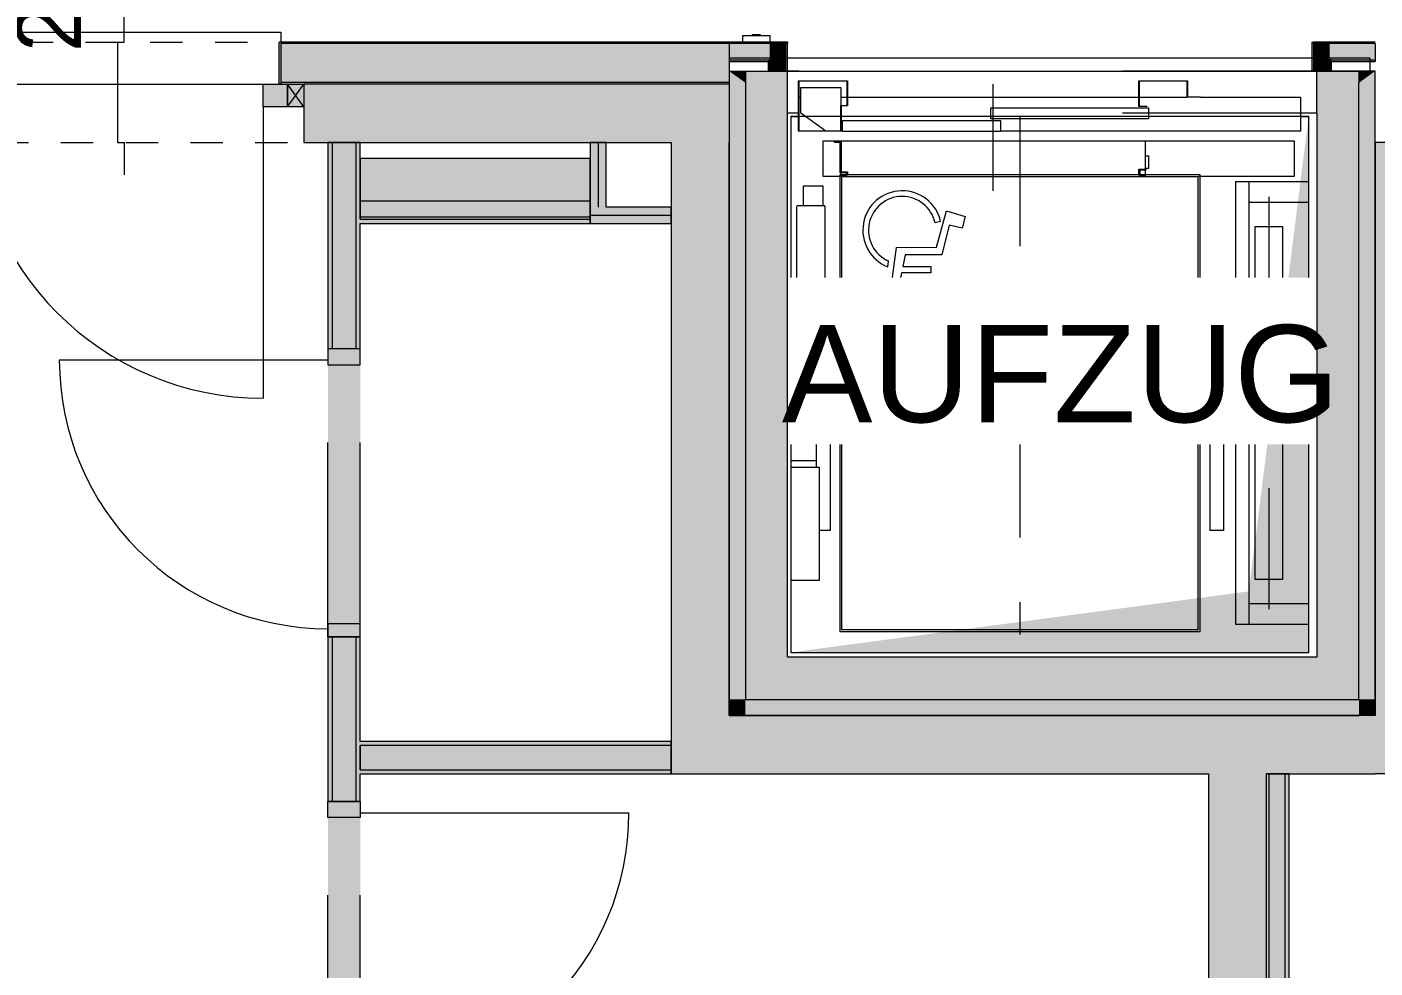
# Model space of a CAD drawing. Header units: metres. Extents: x -4 to 206, y -18 to 45.
# Drawn here: x 173.734 to 177.899, y 13.334 to 16.24 of the extents above; entities that cross this region are included whole.
import ezdxf
from ezdxf.enums import TextEntityAlignment as Align

# ---------------------------------------------------------------- set-up
doc = ezdxf.new("R2010")
doc.units = ezdxf.units.M
doc.header["$MEASUREMENT"] = 0
doc.set_wipeout_variables(frame=1)
for name, pattern in [('Achse', [0.004, 0.002, -0.001, 0, -0.001]), ('Grenzlinie', [0.008, 0.003, -0.005]), ('Punkt 1_1', [0.075, 0.025, -0.05]), ('Wipeout_Contour', [1, 0, -1])]:
    doc.linetypes.add(name, pattern=pattern)
for name, color, linetype in [('110 Wand Aussen', 7, 'Continuous'), ('120 Wand Innen tragend', 7, 'Continuous'), ('130 Wand Innen', 7, 'Continuous'), ('170 Schachtwände', 7, 'Continuous'), ('430 Aufzug', 7, 'Continuous'), ('905 VP Beschriftung Übersicht.Übersicht', 7, 'Continuous')]:
    doc.layers.add(name, color=color, linetype=linetype)
doc.styles.add('ERSTELLTER_STIL_2', font='')
doc.styles.add('ERSTELLTER_STIL_9', font='arial.ttf')
doc.styles.get('ERSTELLTER_STIL_2').set_extended_font_data('Eurostile')

# ---------------------------------------------------------------- blocks, each defined once
blk = doc.blocks.new('Decke_21_1', base_point=(175.9042, 16.1033))
at = {"layer": '430 Aufzug', "color": 7, "linetype": 'Continuous', "lineweight": 13, "flags": 128}
blk.add_lwpolyline([(175.9042, 16.1033), (177.8842, 16.1033), (177.8842, 16.1433), (175.9042, 16.1433)], close=True, dxfattribs=at)
blk = doc.blocks.new('Decke_22_1', base_point=(175.9042, 16.1033))
at = {"layer": '430 Aufzug', "color": 7, "linetype": 'Continuous', "lineweight": 13, "flags": 128}
blk.add_lwpolyline([(175.9042, 16.1033), (177.8842, 16.1033), (177.8842, 16.1433), (175.9042, 16.1433)], close=True, dxfattribs=at)
blk = doc.blocks.new('Wand_12_1', base_point=(178.0792, 15.8833))
at = {"layer": '120 Wand Innen tragend', "linetype": 'Continuous', "lineweight": 0, "true_color": 0x000000}
for points in [[(178.0792, 14.1133), (178.0792, 15.8833), (177.8992, 15.8833), (177.8992, 14.1133)], [(177.8992, 13.9333), (178.0792, 13.9333), (177.8992, 14.1133)], [(177.8992, 14.1133), (178.0792, 13.9333), (178.0792, 14.1133)]]:
    blk.add_hatch(color=18, dxfattribs=at).paths.add_polyline_path(points)
at = {"layer": '120 Wand Innen tragend', "color": 7, "linetype": 'Continuous', "lineweight": 18, "flags": 128}
for points in [[(177.8992, 15.8833), (177.8992, 14.1133)], [(178.0642, 15.8833), (177.8992, 15.8833)], [(178.0792, 13.9333), (178.0792, 15.8833)], [(178.0792, 13.9333), (177.8992, 13.9333)]]:
    blk.add_lwpolyline(points, dxfattribs=at)
blk = doc.blocks.new('Wand_13_1', base_point=(175.7242, 13.9333))
at = {"layer": '120 Wand Innen tragend', "linetype": 'Continuous', "lineweight": 0, "true_color": 0x000000}
for points in [[(175.9042, 14.1133), (175.9042, 15.8833), (175.7242, 15.8833), (175.7242, 14.1133)], [(175.9042, 14.1133), (175.7242, 13.9333), (175.9042, 13.9333)], [(175.7242, 14.1133), (175.7242, 13.9333), (175.9042, 14.1133)]]:
    blk.add_hatch(color=18, dxfattribs=at).paths.add_polyline_path(points)
at = {"layer": '120 Wand Innen tragend', "color": 7, "linetype": 'Continuous', "lineweight": 18, "flags": 128}
for points in [[(175.7242, 15.8833), (175.7242, 13.9333)], [(175.9042, 14.1133), (175.9042, 15.8833)], [(175.7242, 13.9333), (175.9042, 13.9333)]]:
    blk.add_lwpolyline(points, dxfattribs=at)
blk = doc.blocks.new('Wand_14_1', base_point=(175.7242, 13.9333))
at = {"layer": '120 Wand Innen tragend', "linetype": 'Continuous', "lineweight": 0, "true_color": 0x000000}
blk.add_hatch(color=18, dxfattribs=at).paths.add_polyline_path([(177.8992, 14.1133), (175.9042, 14.1133), (175.9042, 13.9333), (177.8992, 13.9333)])
at = {"layer": '120 Wand Innen tragend', "color": 7, "linetype": 'Continuous', "lineweight": 18, "flags": 128}
for points in [[(177.8992, 14.1133), (175.9042, 14.1133)], [(175.9042, 13.9333), (177.3842, 13.9333)], [(177.5642, 13.9333), (177.8992, 13.9333)]]:
    blk.add_lwpolyline(points, dxfattribs=at)
blk = doc.blocks.new('Wand_81_1', base_point=(175.4742, 15.6333))
at = {"layer": '130 Wand Innen', "linetype": 'Continuous', "lineweight": 0, "true_color": 0xffffff}
for points in [[(174.7642, 15.7033), (175.4742, 15.7033), (175.4742, 15.8333), (174.7642, 15.8333)], [(174.7642, 15.6458), (175.4742, 15.6458), (175.4742, 15.6533), (174.7642, 15.6533)]]:
    blk.add_hatch(color=7, dxfattribs=at).paths.add_polyline_path(points)
at = {"layer": '130 Wand Innen', "linetype": 'Continuous', "lineweight": 0, "true_color": 0x000000}
for points in [[(174.7642, 15.6533), (175.4742, 15.6533), (175.4742, 15.7033), (174.7642, 15.7033)], [(174.7642, 15.6333), (175.4742, 15.6333), (175.4742, 15.6458), (174.7642, 15.6458)]]:
    blk.add_hatch(color=18, dxfattribs=at).paths.add_polyline_path(points)
at = {"layer": '130 Wand Innen', "color": 7, "linetype": 'Continuous', "lineweight": 18}
for p, q in [((174.7642, 15.7033), (175.4742, 15.7033)), ((174.7642, 15.6533), (175.4742, 15.6533)), ((174.7642, 15.6458), (175.4742, 15.6458))]:
    blk.add_line(p, q, dxfattribs=at)
at = {"layer": '130 Wand Innen', "color": 7, "linetype": 'Continuous', "lineweight": 18, "flags": 128}
for points in [[(175.4742, 15.8333), (174.7642, 15.8333)], [(174.7642, 15.8333), (174.7642, 15.6458)], [(175.4742, 15.6333), (175.4742, 15.8333)], [(174.7642, 15.6333), (175.4742, 15.6333)]]:
    blk.add_lwpolyline(points, dxfattribs=at)
blk = doc.blocks.new('Wand_82_1', base_point=(175.7242, 13.9333))
at = {"layer": '130 Wand Innen', "linetype": 'Continuous', "lineweight": 0, "true_color": 0x000000}
for points in [[(175.7242, 14.0333), (174.7642, 14.0333), (174.7642, 14.0208), (175.7242, 14.0208)], [(174.7642, 13.9458), (175.7242, 13.9458), (175.7242, 14.0208), (174.7642, 14.0208)], [(174.7642, 13.9333), (175.7242, 13.9333), (175.7242, 13.9458), (174.7642, 13.9458)]]:
    blk.add_hatch(color=18, dxfattribs=at).paths.add_polyline_path(points)
at = {"layer": '130 Wand Innen', "color": 7, "linetype": 'Continuous', "lineweight": 18}
for p, q in [((175.7242, 14.0208), (174.7642, 14.0208)), ((174.7642, 13.9458), (175.7242, 13.9458))]:
    blk.add_line(p, q, dxfattribs=at)
at = {"layer": '130 Wand Innen', "color": 7, "linetype": 'Continuous', "lineweight": 18, "flags": 128}
for points in [[(175.7242, 14.0333), (174.7642, 14.0333)], [(174.7642, 14.0208), (174.7642, 13.9458)], [(175.7242, 13.9333), (175.7242, 14.0333)], [(174.7642, 13.9333), (175.7242, 13.9333)]]:
    blk.add_lwpolyline(points, dxfattribs=at)
blk = doc.blocks.new('Eingang 01 1-Fl 27[16]_1', base_point=(168.0292, 39.9833))
at = {"layer": '110 Wand Aussen', "linetype": 'Continuous', "lineweight": 0, "true_color": 0x000000}
for points in [[(173.4892, 15.9933), (173.4892, 16.0633), (173.4392, 16.0633), (173.4392, 15.9933)], [(174.5392, 16.0633), (174.5392, 15.9933), (174.5892, 15.9933), (174.5892, 16.0633)]]:
    blk.add_hatch(color=18, dxfattribs=at).paths.add_polyline_path(points)
at = {"layer": '110 Wand Aussen', "linetype": 'Continuous', "lineweight": 0, "true_color": 0xffffff}
for points in [[(173.4892, 16.0633), (173.4892, 15.9933), (173.5642, 15.9933), (173.5642, 16.0633)], [(174.5392, 15.9933), (174.5392, 16.0633), (174.4642, 16.0633), (174.4642, 15.9933)]]:
    blk.add_hatch(color=7, dxfattribs=at).paths.add_polyline_path(points)
at = {"layer": '110 Wand Aussen', "color": 7, "linetype": 'Continuous', "lineweight": 13}
for p, q in [((174.0342, 16.1933), (174.0342, 16.2933)), ((173.5102, 16.1933), (173.5102, 16.2233)), ((173.5102, 16.2233), (174.5182, 16.2233)), ((174.5182, 16.2233), (174.5182, 16.1933)), ((173.5102, 16.1933), (173.5152, 16.1933)), ((173.5152, 16.0633), (173.5152, 16.1933)), ((174.0142, 16.1933), (174.0142, 15.8833)), ((174.0142, 16.1933), (174.0342, 16.1933)), ((174.5182, 16.1933), (174.5132, 16.1933)), ((174.5132, 16.0633), (174.5132, 16.1933)), ((173.4892, 15.9933), (173.4392, 16.0633)), ((173.4392, 15.9933), (173.4892, 16.0633)), ((173.5102, 16.0633), (173.4392, 16.0633)), ((173.5102, 16.0633), (173.4392, 16.0633)), ((174.5182, 16.0633), (174.5892, 16.0633)), ((174.5182, 16.0633), (174.5892, 16.0633)), ((174.5392, 15.9933), (174.5892, 16.0633)), ((174.5892, 15.9933), (174.5392, 16.0633)), ((174.0142, 15.8833), (174.0342, 15.8833)), ((174.0342, 15.8833), (174.0342, 15.7833))]:
    blk.add_line(p, q, dxfattribs=at)
at = {"layer": '110 Wand Aussen', "color": 7, "linetype": 'Punkt 1_1', "lineweight": 13}
for p, q in [((173.5152, 16.1933), (174.5132, 16.1933)), ((173.4392, 15.8833), (174.5892, 15.8833))]:
    blk.add_line(p, q, dxfattribs=at)
at = {"layer": '110 Wand Aussen', "color": 7, "linetype": 'Continuous', "lineweight": 18}
for p, q in [((173.4392, 16.0633), (173.4392, 15.9933)), ((173.4392, 16.0633), (173.4392, 15.9933)), ((173.5102, 16.0633), (174.5182, 16.0633)), ((174.5892, 16.0633), (174.5892, 15.9933)), ((174.5892, 16.0633), (174.5892, 15.9933)), ((173.4392, 15.9933), (173.4392, 15.8833)), ((174.5892, 15.9933), (174.5892, 15.8833))]:
    blk.add_line(p, q, dxfattribs=at)
at = {"layer": '110 Wand Aussen', "color": 8, "linetype": 'Continuous', "lineweight": 13}
for p, q in [((173.4892, 16.0633), (173.5642, 16.0633)), ((173.4892, 15.9933), (173.4892, 16.0633)), ((173.5642, 16.0633), (173.5642, 15.9933)), ((174.4642, 15.9933), (174.4642, 16.0633)), ((174.4642, 16.0633), (174.5392, 16.0633)), ((174.5392, 16.0633), (174.5392, 15.9933)), ((173.5642, 15.9933), (173.4892, 15.9933)), ((174.5392, 15.9933), (174.4642, 15.9933))]:
    blk.add_line(p, q, dxfattribs=at)
at = {"layer": '110 Wand Aussen', "color": 8, "linetype": 'Continuous', "lineweight": 0}
blk.add_line((174.4642, 15.9933), (174.4642, 15.0933), dxfattribs=at)
at = {"layer": '110 Wand Aussen', "color": 7, "linetype": 'Continuous', "lineweight": 13, "flags": 128}
for points in [[(173.4892, 15.9933), (173.4392, 15.9933), (173.4392, 16.0633), (173.4892, 16.0633)], [(174.5392, 16.0633), (174.5892, 16.0633), (174.5892, 15.9933), (174.5392, 15.9933)]]:
    blk.add_lwpolyline(points, close=True, dxfattribs=at)
at = {"layer": '110 Wand Aussen', "color": 8, "linetype": 'Continuous', "lineweight": 0}
blk.add_arc((174.4642, 15.9933), 0.9, 180, 270, dxfattribs=at)
at = {"layer": '110 Wand Aussen', "color": 7, "lineweight": 13, "style": 'ERSTELLTER_STIL_2'}
blk.add_attdef('DUMMY_851', text='', height=0.2, rotation=90, dxfattribs=at).set_placement((173.7012, 16.1628), align=Align.TOP_LEFT)
blk = doc.blocks.new('Wand_88_1', base_point=(173.4642, 16.1933))
at = {"layer": '110 Wand Aussen', "linetype": 'Continuous', "lineweight": 0, "true_color": 0x000000}
for points in [[(173.4592, 16.0683), (173.5102, 16.0683), (173.5102, 16.1883), (173.4592, 16.1883)], [(173.5102, 16.1933), (173.4642, 16.1933), (173.4642, 16.1883), (173.5102, 16.1883)], [(173.5102, 16.1933), (173.5102, 16.1883), (173.5102, 16.0633), (173.5152, 16.0633), (173.5152, 16.1933)], [(174.5132, 16.1933), (174.5132, 16.0633), (174.5182, 16.0633), (174.5182, 16.1883), (174.5182, 16.1933)], [(175.9042, 16.1933), (174.5182, 16.1933), (174.5182, 16.1883), (175.9042, 16.1883)], [(175.9042, 16.1883), (174.5182, 16.1883), (174.5182, 16.0683), (175.9042, 16.0683)], [(173.3342, 16.0633), (173.3342, 15.8833), (173.4392, 15.8833), (173.4392, 15.9933), (173.4392, 16.0633)], [(173.3392, 16.0683), (173.3392, 16.0633), (173.4392, 16.0633), (173.5102, 16.0633), (173.5102, 16.0683)], [(174.5182, 16.0683), (174.5182, 16.0633), (174.5892, 16.0633), (175.9042, 16.0633), (175.9042, 16.0683)], [(174.5892, 16.0633), (174.5892, 15.9933), (174.5892, 15.8833), (175.9042, 15.8833), (175.9042, 16.0633)]]:
    blk.add_hatch(color=18, dxfattribs=at).paths.add_polyline_path(points)
at = {"layer": '110 Wand Aussen', "color": 7, "linetype": 'Continuous', "lineweight": 13}
for p, q in [((173.4592, 16.1883), (173.4642, 16.1883)), ((173.5102, 16.1883), (173.4642, 16.1883)), ((173.5102, 16.1933), (173.5152, 16.1933)), ((173.5102, 16.1883), (173.5102, 16.0633)), ((173.5152, 16.0633), (173.5152, 16.1933)), ((174.5132, 16.0633), (174.5132, 16.1933)), ((174.5182, 16.1933), (174.5132, 16.1933)), ((175.9042, 16.1883), (174.5182, 16.1883)), ((174.5182, 16.1883), (174.5182, 16.0633)), ((173.3392, 16.0683), (173.4592, 16.0683)), ((173.5102, 16.0633), (173.4392, 16.0633)), ((173.5102, 16.0683), (173.4592, 16.0683)), ((173.5102, 16.0633), (173.5152, 16.0633)), ((174.5182, 16.0633), (174.5132, 16.0633)), ((175.9042, 16.0683), (174.5182, 16.0683)), ((174.5182, 16.0633), (174.5892, 16.0633))]:
    blk.add_line(p, q, dxfattribs=at)
at = {"layer": '110 Wand Aussen', "color": 7, "linetype": 'Continuous', "lineweight": 18}
for p, q in [((173.3342, 16.0633), (173.3392, 16.0633)), ((173.4392, 16.0633), (173.3392, 16.0633)), ((173.4392, 16.0633), (173.4392, 15.9933)), ((175.9042, 16.0633), (174.5892, 16.0633)), ((174.5892, 16.0633), (174.5892, 15.9933)), ((173.4392, 15.9933), (173.4392, 15.8833)), ((174.5892, 15.9933), (174.5892, 15.8833))]:
    blk.add_line(p, q, dxfattribs=at)
at = {"layer": '110 Wand Aussen', "color": 7, "linetype": 'Continuous', "lineweight": 13, "flags": 128}
for points in [[(173.5102, 16.1933), (173.4642, 16.1933)], [(175.9042, 16.1933), (174.5182, 16.1933)], [(175.9042, 16.1883), (175.9042, 16.0683)], [(175.9042, 16.0683), (175.9042, 16.0633)]]:
    blk.add_lwpolyline(points, dxfattribs=at)
at = {"layer": '110 Wand Aussen', "color": 7, "linetype": 'Continuous', "lineweight": 18, "flags": 128}
for points in [[(175.9042, 16.0633), (175.9042, 15.8833)], [(173.3342, 15.8833), (173.4392, 15.8833)], [(174.5892, 15.8833), (175.7242, 15.8833)]]:
    blk.add_lwpolyline(points, dxfattribs=at)
at = {"layer": '110 Wand Aussen', "color": 7, "linetype": 'Continuous', "lineweight": 13}
blk.add_blockref('Eingang 01 1-Fl 27[16]_1', (168.0292, 39.9833), dxfattribs=at).add_auto_attribs({'DUMMY_851': '2'})
blk = doc.blocks.new('Wand_106_1', base_point=(175.7242, 15.6333))
at = {"layer": '170 Schachtwände', "linetype": 'Continuous', "lineweight": 0, "true_color": 0x000000}
for points in [[(175.4742, 15.6583), (175.7242, 15.6583), (175.7242, 15.6833), (175.4742, 15.6833)], [(175.4742, 15.6333), (175.7242, 15.6333), (175.7242, 15.6583), (175.4742, 15.6583)]]:
    blk.add_hatch(color=18, dxfattribs=at).paths.add_polyline_path(points)
at = {"layer": '170 Schachtwände', "color": 7, "linetype": 'Continuous', "lineweight": 18}
blk.add_line((175.4742, 15.6583), (175.7242, 15.6583), dxfattribs=at)
at = {"layer": '170 Schachtwände', "color": 7, "linetype": 'Continuous', "lineweight": 18, "flags": 128}
for points in [[(175.4742, 15.6833), (175.4742, 15.6333)], [(175.7242, 15.6833), (175.5242, 15.6833)], [(175.7242, 15.6333), (175.7242, 15.6833)], [(175.4742, 15.6333), (175.7242, 15.6333)]]:
    blk.add_lwpolyline(points, dxfattribs=at)
blk = doc.blocks.new('Wand_107_1', base_point=(175.4742, 15.6333))
at = {"layer": '170 Schachtwände', "linetype": 'Continuous', "lineweight": 0, "true_color": 0x000000}
for points in [[(175.4742, 15.8833), (175.4742, 15.6833), (175.4992, 15.6833), (175.4992, 15.8833)], [(175.4992, 15.8833), (175.4992, 15.6833), (175.5242, 15.6833), (175.5242, 15.8833)]]:
    blk.add_hatch(color=18, dxfattribs=at).paths.add_polyline_path(points)
at = {"layer": '170 Schachtwände', "color": 7, "linetype": 'Continuous', "lineweight": 18}
blk.add_line((175.4992, 15.8833), (175.4992, 15.6833), dxfattribs=at)
at = {"layer": '170 Schachtwände', "color": 7, "linetype": 'Continuous', "lineweight": 18, "flags": 128}
for points in [[(175.5242, 15.8833), (175.4742, 15.8833)], [(175.4742, 15.8833), (175.4742, 15.6833)], [(175.5242, 15.6833), (175.5242, 15.8833)]]:
    blk.add_lwpolyline(points, dxfattribs=at)
blk = doc.blocks.new('Wand_206_1', base_point=(175.9042, 16.1933))
at = {"layer": '110 Wand Aussen', "linetype": 'Continuous', "lineweight": 0, "true_color": 0x000000}
for points in [[(175.9042, 16.1933), (175.9042, 16.1883), (176.0792, 16.1883), (176.0792, 16.1933)], [(176.0292, 16.1883), (175.9042, 16.1883), (175.9042, 16.1383), (176.0292, 16.1383)], [(176.0292, 16.1383), (176.0792, 16.1383), (176.0792, 16.1883)], [(176.0292, 16.1383), (176.0792, 16.1883), (176.0292, 16.1883)], [(176.0792, 16.1883), (176.0842, 16.1883), (176.0842, 16.1933)], [(176.0792, 16.1933), (176.0792, 16.1883), (176.0842, 16.1933)], [(176.0242, 16.1383), (175.9042, 16.1383), (175.9042, 16.1333), (176.0242, 16.1333)], [(176.0242, 16.1333), (176.0292, 16.1333), (176.0292, 16.1383)], [(176.0242, 16.1333), (176.0292, 16.1383), (176.0242, 16.1383)]]:
    blk.add_hatch(color=18, dxfattribs=at).paths.add_polyline_path(points)
at = {"layer": '110 Wand Aussen', "color": 7, "linetype": 'Continuous', "lineweight": 13}
for p, q in [((176.0292, 16.1883), (175.9042, 16.1883)), ((176.0792, 16.1883), (176.0292, 16.1883)), ((176.0792, 16.1383), (176.0792, 16.1883)), ((175.9042, 16.1383), (176.0292, 16.1383)), ((176.0292, 16.1333), (176.0292, 16.1383))]:
    blk.add_line(p, q, dxfattribs=at)
at = {"layer": '110 Wand Aussen', "color": 7, "linetype": 'Continuous', "lineweight": 13, "flags": 128}
for points in [[(176.0842, 16.1933), (175.9042, 16.1933)], [(175.9042, 16.1883), (175.9042, 16.1383)], [(176.0842, 16.1933), (176.0842, 16.1883)], [(175.9042, 16.1383), (175.9042, 16.1333)]]:
    blk.add_lwpolyline(points, dxfattribs=at)
at = {"layer": '110 Wand Aussen', "color": 7, "linetype": 'Continuous', "lineweight": 18, "flags": 128}
blk.add_lwpolyline([(175.9042, 16.1333), (176.0242, 16.1333)], dxfattribs=at)
blk = doc.blocks.new('Wand_207_1', base_point=(176.0842, 16.1933))
at = {"layer": '110 Wand Aussen', "linetype": 'Continuous', "lineweight": 0, "true_color": 0x000000}
for points in [[(176.0792, 16.1883), (176.0792, 16.1033), (176.0842, 16.1033), (176.0842, 16.1883)], [(176.0242, 16.1333), (176.0242, 16.1033), (176.0292, 16.1033), (176.0292, 16.1333)], [(176.0292, 16.1383), (176.0292, 16.1033), (176.0792, 16.1033), (176.0792, 16.1383)]]:
    blk.add_hatch(color=18, dxfattribs=at).paths.add_polyline_path(points)
at = {"layer": '110 Wand Aussen', "color": 7, "linetype": 'Continuous', "lineweight": 13}
for p, q in [((176.0792, 16.1383), (176.0792, 16.1883)), ((176.0292, 16.1333), (176.0292, 16.1383)), ((176.0292, 16.1333), (176.0292, 16.1033)), ((176.0792, 16.1033), (176.0792, 16.1383))]:
    blk.add_line(p, q, dxfattribs=at)
at = {"layer": '110 Wand Aussen', "color": 7, "linetype": 'Continuous', "lineweight": 13, "flags": 128}
for points in [[(176.0842, 16.1033), (176.0842, 16.1883)], [(176.0292, 16.1033), (176.0242, 16.1033)], [(176.0792, 16.1033), (176.0292, 16.1033)], [(176.0842, 16.1033), (176.0792, 16.1033)]]:
    blk.add_lwpolyline(points, dxfattribs=at)
at = {"layer": '110 Wand Aussen', "color": 7, "linetype": 'Continuous', "lineweight": 18, "flags": 128}
blk.add_lwpolyline([(176.0242, 16.1333), (176.0242, 16.1033)], dxfattribs=at)
blk = doc.blocks.new('Wand_208_1', base_point=(177.7042, 15.9733))
at = {"layer": '110 Wand Aussen', "linetype": 'Continuous', "lineweight": 0, "true_color": 0x000000}
for points in [[(177.7092, 16.1933), (177.7042, 16.1933), (177.7092, 16.1883)], [(177.7092, 16.1883), (177.7042, 16.1933), (177.7042, 16.1883)], [(177.7042, 16.1883), (177.7042, 16.1033), (177.7092, 16.1033), (177.7092, 16.1883)], [(177.7592, 16.1883), (177.7092, 16.1883), (177.7592, 16.1383)], [(177.7592, 16.1383), (177.7092, 16.1883), (177.7092, 16.1383)], [(177.7092, 16.1383), (177.7092, 16.1033), (177.7592, 16.1033), (177.7592, 16.1383)], [(177.7642, 16.1383), (177.7592, 16.1383), (177.7642, 16.1333)], [(177.7642, 16.1333), (177.7592, 16.1383), (177.7592, 16.1333)], [(177.7592, 16.1333), (177.7592, 16.1033), (177.7642, 16.1033), (177.7642, 16.1333)]]:
    blk.add_hatch(color=18, dxfattribs=at).paths.add_polyline_path(points)
at = {"layer": '110 Wand Aussen', "color": 7, "linetype": 'Continuous', "lineweight": 13}
for p, q in [((177.7592, 16.1883), (177.7092, 16.1883)), ((177.7092, 16.1883), (177.7092, 16.1383)), ((177.7092, 16.1383), (177.7092, 16.1033)), ((177.7642, 16.1383), (177.7592, 16.1383)), ((177.7592, 16.1033), (177.7592, 16.1383))]:
    blk.add_line(p, q, dxfattribs=at)
at = {"layer": '110 Wand Aussen', "color": 7, "linetype": 'Continuous', "lineweight": 13, "flags": 128}
for points in [[(177.7042, 16.1933), (177.7092, 16.1933)], [(177.7042, 16.1933), (177.7042, 16.1033)], [(177.7042, 16.1033), (177.7092, 16.1033)], [(177.7092, 16.1033), (177.7592, 16.1033)], [(177.7592, 16.1033), (177.7642, 16.1033)]]:
    blk.add_lwpolyline(points, dxfattribs=at)
at = {"layer": '110 Wand Aussen', "color": 7, "linetype": 'Continuous', "lineweight": 18, "flags": 128}
blk.add_lwpolyline([(177.7642, 16.1033), (177.7642, 16.1333)], dxfattribs=at)
blk = doc.blocks.new('Wand_209_1', base_point=(177.7042, 16.1933))
at = {"layer": '110 Wand Aussen', "linetype": 'Continuous', "lineweight": 0, "true_color": 0x000000}
for points in [[(177.7092, 16.1883), (177.8992, 16.1883), (177.8992, 16.1933), (177.7092, 16.1933)], [(177.7592, 16.1383), (177.8992, 16.1383), (177.8992, 16.1883), (177.7592, 16.1883)], [(177.7642, 16.1333), (177.8992, 16.1333), (177.8992, 16.1383), (177.7642, 16.1383)]]:
    blk.add_hatch(color=18, dxfattribs=at).paths.add_polyline_path(points)
at = {"layer": '110 Wand Aussen', "color": 7, "linetype": 'Continuous', "lineweight": 13}
for p, q in [((177.7592, 16.1883), (177.7092, 16.1883)), ((177.8992, 16.1883), (177.7592, 16.1883)), ((177.7642, 16.1383), (177.7592, 16.1383)), ((177.7642, 16.1383), (177.8992, 16.1383))]:
    blk.add_line(p, q, dxfattribs=at)
at = {"layer": '110 Wand Aussen', "color": 7, "linetype": 'Continuous', "lineweight": 13, "flags": 128}
for points in [[(177.8992, 16.1933), (177.7092, 16.1933)], [(177.8992, 16.1883), (177.8992, 16.1383)], [(177.8992, 16.1383), (177.8992, 16.1333)]]:
    blk.add_lwpolyline(points, dxfattribs=at)
at = {"layer": '110 Wand Aussen', "color": 7, "linetype": 'Continuous', "lineweight": 18, "flags": 128}
blk.add_lwpolyline([(177.7642, 16.1333), (177.8992, 16.1333)], dxfattribs=at)
blk = doc.blocks.new('27 OtisGen2life S1600x1655[3]_1', base_point=(176.0942, 15.9633))
at = {"layer": '430 Aufzug', "linetype": 'Continuous', "lineweight": 0, "true_color": 0x323232}
blk.add_hatch(color=250, dxfattribs=at).paths.add_polyline_path([(176.0942, 14.3083), (177.6942, 14.3083), (177.6942, 15.9633), (177.5092, 14.4967)])
at = {"layer": '430 Aufzug', "color": 7, "linetype": 'Continuous', "lineweight": 13}
for p, q in [((176.1182, 16.0738), (176.2692, 16.0738)), ((176.1182, 15.9178), (176.1182, 16.0738)), ((176.2682, 16.0728), (176.1192, 16.0728)), ((176.1192, 16.0728), (176.1192, 15.9188)), ((176.1252, 15.9733), (176.1252, 16.0533)), ((176.1252, 16.0533), (176.2492, 16.0533)), ((176.2492, 16.0533), (176.2492, 15.9183)), ((176.2682, 15.9973), (176.2682, 16.0728)), ((176.2692, 16.0738), (176.2692, 15.9963)), ((177.1692, 16.0738), (177.3202, 16.0738)), ((177.1692, 15.9943), (177.1692, 16.0738)), ((177.3192, 16.0728), (177.1702, 16.0728)), ((177.1702, 16.0728), (177.1702, 15.9953)), ((177.3192, 16.0228), (177.3192, 16.0728)), ((177.3202, 16.0738), (177.3202, 16.0238)), ((176.1192, 16.0233), (176.1252, 16.0233)), ((176.1192, 15.9188), (176.1192, 16.0233)), ((176.2492, 16.0233), (176.2682, 16.0233)), ((176.2492, 15.9188), (176.2492, 15.9973)), ((176.2492, 15.9973), (176.2682, 15.9973)), ((176.2502, 15.9963), (176.2502, 15.9178)), ((176.2692, 15.9963), (176.2502, 15.9963)), ((176.2692, 16.0233), (177.1692, 16.0233)), ((177.1937, 15.9943), (177.1692, 15.9943)), ((177.1702, 16.0233), (177.3192, 16.0233)), ((177.1702, 15.9953), (177.1937, 15.9953)), ((177.1937, 15.9953), (177.1937, 15.9943)), ((177.3597, 16.0228), (177.3192, 16.0228)), ((177.3202, 16.0238), (177.3597, 16.0238)), ((177.3597, 16.0238), (177.3597, 16.0228)), ((177.3597, 16.0233), (177.6692, 16.0233)), ((177.6692, 16.0233), (177.6692, 15.9183)), ((176.0942, 15.9633), (176.1182, 15.9633)), ((176.1182, 15.9633), (176.0942, 15.9633)), ((176.0942, 15.9633), (176.0942, 14.3083)), ((177.6942, 15.9633), (176.0942, 15.9633)), ((176.2022, 15.9183), (176.1252, 15.9733)), ((176.7118, 15.9903), (177.1992, 15.9903)), ((176.7118, 15.9563), (176.7118, 15.9903)), ((177.1992, 15.9563), (176.7118, 15.9563)), ((177.1992, 15.9903), (177.1992, 15.9563)), ((177.6692, 15.9633), (177.6942, 15.9633)), ((177.6942, 15.9633), (177.6692, 15.9633)), ((177.6942, 14.3083), (177.6942, 15.9633)), ((176.1387, 15.9178), (176.1182, 15.9178)), ((176.1192, 15.9188), (176.1387, 15.9188)), ((176.1387, 15.9188), (176.1387, 15.9178)), ((176.2022, 15.9183), (176.1387, 15.9183)), ((176.2492, 15.9183), (176.2022, 15.9183)), ((176.2292, 15.9178), (176.2292, 15.9183)), ((176.2502, 15.9178), (176.2292, 15.9178)), ((176.2543, 15.9183), (176.2502, 15.9183)), ((176.2543, 15.9513), (176.7417, 15.9513)), ((176.2543, 15.9173), (176.2543, 15.9513)), ((176.7417, 15.9173), (176.2543, 15.9173)), ((176.7417, 15.9513), (176.7417, 15.9173)), ((177.6692, 15.9183), (176.7417, 15.9183)), ((176.1942, 15.8883), (176.2492, 15.8883)), ((176.1942, 15.7783), (176.1942, 15.8883)), ((176.1942, 15.8883), (176.2492, 15.8883)), ((176.1942, 15.7783), (176.1942, 15.8883)), ((176.2287, 15.8833), (176.2287, 15.8863)), ((176.2287, 15.8863), (176.2502, 15.8863)), ((176.2287, 15.8833), (176.2287, 15.8863)), ((176.2287, 15.8863), (176.2502, 15.8863)), ((176.2472, 15.8833), (176.2287, 15.8833)), ((176.2472, 15.8833), (176.2287, 15.8833)), ((176.2472, 15.7893), (176.2472, 15.8833)), ((176.2472, 15.7893), (176.2472, 15.8833)), ((176.2492, 15.8863), (176.2492, 15.8883)), ((176.2492, 15.8883), (177.1892, 15.8883)), ((176.2502, 15.8863), (176.2502, 15.7923)), ((176.2502, 15.8863), (176.2502, 15.7923)), ((177.1892, 15.8883), (177.6492, 15.8883)), ((177.1892, 15.8883), (177.6492, 15.8883)), ((177.1892, 15.8883), (177.1892, 15.8003)), ((177.6492, 15.8883), (177.6492, 15.7783)), ((177.1892, 15.8423), (177.1992, 15.8423)), ((177.1892, 15.8423), (177.1992, 15.8423)), ((177.1992, 15.8423), (177.1992, 15.8023)), ((177.1992, 15.8423), (177.1992, 15.8023)), ((176.2662, 15.7893), (176.2472, 15.7893)), ((176.2662, 15.7893), (176.2472, 15.7893)), ((176.2492, 15.7813), (176.2492, 15.7893)), ((176.2502, 15.7923), (176.2692, 15.7923)), ((176.2502, 15.7923), (176.2692, 15.7923)), ((176.2662, 15.7813), (176.2662, 15.7893)), ((176.2662, 15.7813), (176.2662, 15.7893)), ((176.2692, 15.7923), (176.2692, 15.7813)), ((176.2692, 15.7923), (176.2692, 15.7813)), ((177.1692, 15.8003), (177.1907, 15.8003)), ((177.1692, 15.7813), (177.1692, 15.8003)), ((177.1692, 15.8003), (177.1907, 15.8003)), ((177.1692, 15.7813), (177.1692, 15.8003)), ((177.1907, 15.7973), (177.1722, 15.7973)), ((177.1722, 15.7973), (177.1722, 15.7813)), ((177.1907, 15.7973), (177.1722, 15.7973)), ((177.1722, 15.7973), (177.1722, 15.7813)), ((177.1992, 15.8023), (177.1892, 15.8023)), ((177.1992, 15.8023), (177.1892, 15.8023)), ((177.1892, 15.7973), (177.1892, 15.7813)), ((177.1907, 15.8003), (177.1907, 15.7973)), ((177.1907, 15.8003), (177.1907, 15.7973)), ((176.1332, 15.6873), (176.1332, 15.7488)), ((176.1332, 15.7488), (176.1932, 15.7488)), ((176.1332, 15.6873), (176.1332, 15.7488)), ((176.1332, 15.7488), (176.1932, 15.7488)), ((176.1932, 15.7488), (176.1932, 15.6873)), ((176.1932, 15.7488), (176.1932, 15.6873)), ((176.2492, 15.7783), (176.1942, 15.7783)), ((176.2492, 15.7783), (176.1942, 15.7783)), ((176.2462, 14.3723), (176.2462, 15.7843)), ((176.2462, 15.7843), (177.3582, 15.7843)), ((176.2662, 15.7813), (176.2492, 15.7813)), ((176.2492, 15.7783), (176.2492, 15.7813)), ((176.2522, 14.3783), (176.2522, 15.7783)), ((176.2522, 15.7783), (177.3522, 15.7783)), ((177.1892, 15.7813), (177.1722, 15.7813)), ((177.1892, 15.7813), (177.1892, 15.7783)), ((177.3522, 15.7783), (177.3522, 14.3783)), ((177.6492, 15.7783), (177.3552, 15.7783)), ((177.3582, 15.7843), (177.3582, 14.3723)), ((177.4692, 15.7623), (177.6912, 15.7623)), ((177.4692, 14.3943), (177.4692, 15.7623)), ((177.5092, 15.7623), (177.5092, 14.3943)), ((176.199, 15.6873), (176.1132, 15.6873)), ((176.1132, 15.1903), (176.1132, 15.6858)), ((176.199, 15.6873), (176.199, 15.3773)), ((176.5447, 15.5597), (176.5751, 15.6717)), ((176.5751, 15.6717), (176.6326, 15.6543)), ((177.6942, 15.6973), (177.5092, 15.6973)), ((176.557, 15.6392), (176.5401, 15.6353)), ((176.5835, 15.6277), (176.561, 15.5363)), ((176.624, 15.6189), (176.5835, 15.6277)), ((176.6326, 15.6543), (176.624, 15.6189)), ((177.5292, 15.6233), (177.6132, 15.6233)), ((177.5292, 14.5333), (177.5292, 15.6233)), ((177.6132, 15.6233), (177.6132, 14.5333)), ((176.4015, 15.4137), (176.421, 15.5592)), ((176.421, 15.5592), (176.5447, 15.5597)), ((176.4476, 15.5358), (176.4403, 15.5002)), ((176.561, 15.5363), (176.4476, 15.5358)), ((176.3937, 15.4992), (176.3961, 15.517)), ((176.4403, 15.5002), (176.5272, 15.5005)), ((176.5272, 15.5005), (176.5273, 15.4806)), ((176.4362, 15.4802), (176.4259, 15.4298)), ((176.5273, 15.4806), (176.4362, 15.4802)), ((176.199, 15.3773), (176.1132, 15.3773)), ((176.1352, 15.3773), (176.1352, 15.1903)), ((176.1732, 14.8803), (176.1732, 15.3728)), ((176.1732, 15.3728), (176.2462, 15.3728)), ((177.3582, 15.3728), (177.4312, 15.3728)), ((177.4312, 15.3728), (177.4312, 14.6845)), ((176.0942, 15.3403), (176.1132, 15.3403)), ((176.1352, 15.3063), (176.1442, 15.3063)), ((176.1442, 15.3063), (176.1442, 15.2243)), ((176.1732, 15.2998), (176.2157, 15.2998)), ((176.2157, 15.2998), (176.2157, 14.6845)), ((177.3887, 15.2998), (177.4312, 15.2998)), ((177.3887, 15.2998), (177.3887, 14.6845)), ((177.4602, 15.2243), (177.4602, 15.3063)), ((177.4602, 15.3063), (177.4692, 15.3063)), ((176.1442, 15.2698), (176.2462, 15.2698)), ((176.2462, 15.2608), (176.1442, 15.2608)), ((177.3582, 15.2698), (177.4602, 15.2698)), ((177.4602, 15.2608), (177.3582, 15.2608)), ((176.1442, 15.2243), (176.1352, 15.2243)), ((177.4692, 15.2243), (177.4602, 15.2243)), ((176.1352, 15.1903), (176.0942, 15.1903)), ((176.0942, 14.9008), (176.1732, 14.9008)), ((176.0942, 14.8803), (176.1822, 14.8803)), ((176.1822, 14.8803), (176.1822, 14.5303)), ((176.2157, 14.6845), (176.1822, 14.6845)), ((177.4312, 14.6845), (177.3887, 14.6845)), ((176.1822, 14.5303), (176.0942, 14.5303)), ((177.6132, 14.5333), (177.5292, 14.5333)), ((177.5092, 14.4593), (177.6942, 14.4593)), ((177.3582, 14.3723), (176.2462, 14.3723)), ((177.3522, 14.3783), (176.2522, 14.3783)), ((177.6912, 14.3943), (177.4692, 14.3943)), ((176.0942, 14.3083), (177.6942, 14.3083))]:
    blk.add_line(p, q, dxfattribs=at)
at = {"layer": '430 Aufzug', "color": 7, "linetype": 'Achse', "lineweight": 13, "ltscale": 200}
for p, q in [((176.7192, 15.7333), (176.7192, 16.0633)), ((176.8022, 15.9633), (176.8022, 14.3083)), ((177.5712, 15.7153), (177.5712, 14.4413)), ((176.0942, 15.2653), (177.6942, 15.2653)), ((177.6942, 15.0783), (177.4242, 15.0783))]:
    blk.add_line(p, q, dxfattribs=at)
at = {"layer": '430 Aufzug', "color": 7, "linetype": 'Continuous', "lineweight": 13}
for centre, radius, start, end in [((176.4384, 15.6123), 0.1216, 12.7923, 248.4146), ((176.4384, 15.6123), 0.1042, 12.7923, 246.0275), ((176.4305, 15.3945), 0.0347, 146.5723, 97.3675)]:
    blk.add_arc(centre, radius, start, end, dxfattribs=at)
blk = doc.blocks.new('27_otis Taster[4]_1', base_point=(175.9877, 16.1933))
at = {"layer": '430 Aufzug', "color": 7, "linetype": 'Continuous', "lineweight": 13}
for p, q in [((175.9462, 16.1933), (175.9462, 16.2133)), ((175.9462, 16.2133), (176.0292, 16.2133)), ((175.9727, 16.2133), (175.9727, 16.2138)), ((175.9727, 16.2138), (175.9739, 16.2138)), ((175.9739, 16.2138), (175.9771, 16.2138)), ((175.9757, 16.2143), (175.9757, 16.2163)), ((175.9757, 16.2163), (175.9766, 16.2163)), ((175.9766, 16.2143), (175.9757, 16.2143)), ((175.9766, 16.2163), (175.9792, 16.2163)), ((175.9792, 16.2143), (175.9766, 16.2143)), ((175.9771, 16.2138), (175.982, 16.2138)), ((175.9792, 16.2163), (175.9831, 16.2163)), ((175.9831, 16.2143), (175.9792, 16.2143)), ((175.982, 16.2138), (175.9877, 16.2138)), ((175.9831, 16.2163), (175.9877, 16.2163)), ((175.9877, 16.2143), (175.9831, 16.2143)), ((175.9877, 16.2163), (175.9923, 16.2163)), ((175.9923, 16.2143), (175.9877, 16.2143)), ((175.9877, 16.2138), (175.9935, 16.2138)), ((175.9923, 16.2163), (175.9962, 16.2163)), ((175.9962, 16.2143), (175.9923, 16.2143)), ((175.9935, 16.2138), (175.9983, 16.2138)), ((175.9962, 16.2163), (175.9988, 16.2163)), ((175.9988, 16.2143), (175.9962, 16.2143)), ((175.9983, 16.2138), (176.0016, 16.2138)), ((175.9988, 16.2163), (175.9997, 16.2163)), ((175.9997, 16.2143), (175.9988, 16.2143)), ((175.9997, 16.2163), (175.9997, 16.2143)), ((176.0016, 16.2138), (176.0027, 16.2138)), ((176.0027, 16.2138), (176.0027, 16.2133)), ((176.0292, 16.2133), (176.0292, 16.1933))]:
    blk.add_line(p, q, dxfattribs=at)
blk = doc.blocks.new('Wand_230_1', base_point=(177.7192, 15.9733))
at = {"layer": '430 Aufzug', "linetype": 'Continuous', "lineweight": 0, "true_color": 0x000000}
for points in [[(177.7192, 16.1033), (177.7192, 15.9733), (177.8492, 16.0672), (177.8492, 16.1033)], [(177.8492, 16.1033), (177.8492, 16.0672), (177.8992, 16.1033)], [(177.8992, 14.1633), (177.8992, 16.1033), (177.8492, 16.0672), (177.8492, 14.1633)], [(177.8492, 16.0672), (177.7192, 15.9733), (177.8492, 15.9733)], [(177.8492, 14.2933), (177.8492, 15.9733), (177.7192, 15.9733), (177.7192, 14.2933)], [(177.7192, 14.2933), (177.7192, 14.1633), (177.8492, 14.1633)], [(177.8492, 14.2933), (177.7192, 14.2933), (177.8492, 14.1633)], [(177.8492, 14.1633), (177.8492, 14.1133), (177.8992, 14.1133)], [(177.8992, 14.1633), (177.8492, 14.1633), (177.8992, 14.1133)]]:
    blk.add_hatch(color=18, dxfattribs=at).paths.add_polyline_path(points)
at = {"layer": '430 Aufzug', "color": 7, "linetype": 'Continuous', "lineweight": 18}
for p, q in [((177.8492, 16.1033), (177.8492, 16.0672)), ((177.8492, 15.9733), (177.8492, 16.0672)), ((177.8492, 14.2933), (177.8492, 15.9733)), ((177.8492, 14.1633), (177.8492, 14.2933)), ((177.7192, 14.1633), (177.8492, 14.1633))]:
    blk.add_line(p, q, dxfattribs=at)
at = {"layer": '430 Aufzug', "color": 7, "linetype": 'Continuous', "lineweight": 18, "flags": 128}
for points in [[(177.8492, 16.1033), (177.7192, 16.1033)], [(177.7192, 15.9733), (177.7192, 14.2933)]]:
    blk.add_lwpolyline(points, dxfattribs=at)
at = {"layer": '430 Aufzug', "color": 7, "linetype": 'Continuous', "lineweight": 13, "flags": 128}
for points in [[(177.8992, 16.1033), (177.8492, 16.1033)], [(177.8992, 14.1133), (177.8992, 16.1033)], [(177.8992, 14.1133), (177.8492, 14.1133)]]:
    blk.add_lwpolyline(points, dxfattribs=at)
blk = doc.blocks.new('Wand_231_1', base_point=(177.7192, 14.2933))
at = {"layer": '430 Aufzug', "linetype": 'Continuous', "lineweight": 0, "true_color": 0x000000}
for points in [[(176.0842, 14.2933), (175.9542, 14.2933), (175.9542, 14.1633)], [(176.0842, 14.2933), (175.9542, 14.1633), (176.0842, 14.1633)], [(177.7192, 14.2933), (176.0842, 14.2933), (176.0842, 14.1633), (177.7192, 14.1633)], [(175.9542, 14.1633), (175.9042, 14.1633), (175.9042, 14.1133)], [(175.9542, 14.1633), (175.9042, 14.1133), (175.9542, 14.1133)], [(177.8492, 14.1633), (175.9542, 14.1633), (175.9542, 14.1133), (177.8492, 14.1133)]]:
    blk.add_hatch(color=18, dxfattribs=at).paths.add_polyline_path(points)
at = {"layer": '430 Aufzug', "color": 7, "linetype": 'Continuous', "lineweight": 18}
for p, q in [((175.9542, 14.2933), (175.9542, 14.1633)), ((175.9542, 14.1633), (176.0842, 14.1633)), ((176.0842, 14.1633), (177.7192, 14.1633)), ((177.7192, 14.1633), (177.8492, 14.1633))]:
    blk.add_line(p, q, dxfattribs=at)
at = {"layer": '430 Aufzug', "color": 7, "linetype": 'Continuous', "lineweight": 18, "flags": 128}
blk.add_lwpolyline([(177.7192, 14.2933), (176.0842, 14.2933)], dxfattribs=at)
at = {"layer": '430 Aufzug', "color": 7, "linetype": 'Continuous', "lineweight": 13, "flags": 128}
for points in [[(175.9042, 14.1133), (175.9042, 14.1633)], [(175.9042, 14.1133), (177.8492, 14.1133)]]:
    blk.add_lwpolyline(points, dxfattribs=at)
blk = doc.blocks.new('Wand_232_1', base_point=(176.0842, 14.2933))
at = {"layer": '430 Aufzug', "linetype": 'Continuous', "lineweight": 0, "true_color": 0x000000}
for points in [[(175.9042, 16.1033), (175.9542, 16.0672), (175.9542, 16.1033)], [(175.9042, 16.1033), (175.9042, 14.1633), (175.9542, 14.1633), (175.9542, 16.0672)], [(175.9542, 16.1033), (175.9542, 16.0672), (176.0842, 15.9733), (176.0842, 16.1033)], [(176.0842, 15.9733), (175.9542, 16.0672), (175.9542, 15.9733)], [(175.9542, 15.9733), (175.9542, 14.2933), (176.0842, 14.2933), (176.0842, 15.9733)]]:
    blk.add_hatch(color=18, dxfattribs=at).paths.add_polyline_path(points)
at = {"layer": '430 Aufzug', "color": 7, "linetype": 'Continuous', "lineweight": 18}
for p, q in [((175.9542, 16.1033), (175.9542, 16.0672)), ((175.9542, 16.0672), (175.9542, 15.9733)), ((175.9542, 15.9733), (175.9542, 14.2933)), ((175.9542, 14.2933), (175.9542, 14.1633))]:
    blk.add_line(p, q, dxfattribs=at)
at = {"layer": '430 Aufzug', "color": 7, "linetype": 'Continuous', "lineweight": 13, "flags": 128}
for points in [[(175.9042, 16.1033), (175.9542, 16.1033)], [(175.9042, 16.1033), (175.9042, 14.1633)]]:
    blk.add_lwpolyline(points, dxfattribs=at)
at = {"layer": '430 Aufzug', "color": 7, "linetype": 'Continuous', "lineweight": 18, "flags": 128}
for points in [[(175.9542, 16.1033), (176.0842, 16.1033)], [(176.0842, 14.2933), (176.0842, 15.9733)]]:
    blk.add_lwpolyline(points, dxfattribs=at)
blk = doc.blocks.new('Einfache Türöffnung[30]_1', base_point=(168.0292, 39.9833))
at = {"layer": '430 Aufzug', "color": 7, "linetype": 'Continuous', "lineweight": 18}
for p, q in [((176.0842, 15.9733), (176.0842, 16.1033)), ((177.7192, 15.9733), (177.7192, 16.1033))]:
    blk.add_line(p, q, dxfattribs=at)
at = {"layer": '430 Aufzug', "color": 7, "linetype": 'Grenzlinie', "lineweight": 13, "ltscale": 200}
for p, q in [((177.7192, 16.1033), (176.0842, 16.1033)), ((177.7192, 15.9733), (176.0842, 15.9733))]:
    blk.add_line(p, q, dxfattribs=at)
blk = doc.blocks.new('Wand_235_1', base_point=(177.7192, 15.9733))
at = {"layer": '430 Aufzug', "color": 7, "linetype": 'Continuous', "lineweight": 18}
for p, q in [((176.0842, 15.9733), (176.0842, 16.1033)), ((177.7192, 15.9733), (177.7192, 16.1033))]:
    blk.add_line(p, q, dxfattribs=at)
at = {"layer": '430 Aufzug', "color": 7, "linetype": 'Continuous', "lineweight": 13}
blk.add_blockref('Einfache Türöffnung[30]_1', (168.0292, 39.9833), dxfattribs=at)
blk = doc.blocks.new('Metall Zargentür Typ3 27[31]_1', base_point=(168.0292, 39.9833))
at = {"layer": '130 Wand Innen', "linetype": 'Continuous', "lineweight": 0, "true_color": 0xffffff}
for points in [[(174.6642, 15.2463), (174.6642, 15.1963), (174.7642, 15.1963), (174.7642, 15.2463)], [(174.7642, 14.3563), (174.7642, 14.3963), (174.6642, 14.3963), (174.6642, 14.3563)]]:
    blk.add_hatch(color=7, dxfattribs=at).paths.add_polyline_path(points)
at = {"layer": '130 Wand Innen', "color": 7, "linetype": 'Grenzlinie', "lineweight": 13, "ltscale": 200}
for p, q in [((174.6642, 14.3563), (174.6642, 15.2463)), ((174.7642, 14.3563), (174.7642, 15.2463))]:
    blk.add_line(p, q, dxfattribs=at)
at = {"layer": '130 Wand Innen', "color": 7, "linetype": 'Continuous', "lineweight": 13}
for p, q in [((174.6642, 15.2463), (174.6642, 15.1963)), ((174.7642, 15.2463), (174.6642, 15.2463)), ((174.7642, 15.1963), (174.7642, 15.2463)), ((174.6642, 15.1963), (174.7642, 15.1963)), ((174.7642, 14.3963), (174.6642, 14.3963)), ((174.6642, 14.3963), (174.6642, 14.3563)), ((174.7642, 14.3563), (174.7642, 14.3963)), ((174.6642, 14.3563), (174.7642, 14.3563))]:
    blk.add_line(p, q, dxfattribs=at)
at = {"layer": '130 Wand Innen', "color": 7, "linetype": 'Continuous', "lineweight": 18}
for p, q in [((174.6767, 15.2463), (174.6642, 15.2463)), ((174.6767, 15.2463), (174.6642, 15.2463)), ((174.7517, 15.2463), (174.6767, 15.2463)), ((174.7517, 15.2463), (174.6767, 15.2463)), ((174.7642, 15.2463), (174.7517, 15.2463)), ((174.7642, 15.2463), (174.7517, 15.2463)), ((174.6767, 14.3563), (174.6642, 14.3563)), ((174.6767, 14.3563), (174.6642, 14.3563)), ((174.7517, 14.3563), (174.6767, 14.3563)), ((174.7517, 14.3563), (174.6767, 14.3563)), ((174.7642, 14.3563), (174.7517, 14.3563)), ((174.7642, 14.3563), (174.7517, 14.3563))]:
    blk.add_line(p, q, dxfattribs=at)
at = {"layer": '130 Wand Innen', "color": 8, "linetype": 'Continuous', "lineweight": 0}
blk.add_line((174.6642, 15.2113), (173.8342, 15.2113), dxfattribs=at)
blk.add_arc((174.6642, 15.2113), 0.83, 180, 270, dxfattribs=at)
blk = doc.blocks.new('Metall Zargentür Typ3 27[32]_1', base_point=(168.0292, 39.9833))
at = {"layer": '130 Wand Innen', "linetype": 'Continuous', "lineweight": 0, "true_color": 0xffffff}
for points in [[(174.7642, 13.8483), (174.6642, 13.8483), (174.6642, 13.7983), (174.7642, 13.7983)], [(174.6642, 12.9583), (174.7642, 12.9583), (174.7642, 12.9983), (174.6642, 12.9983)]]:
    blk.add_hatch(color=7, dxfattribs=at).paths.add_polyline_path(points)
at = {"layer": '130 Wand Innen', "color": 7, "linetype": 'Grenzlinie', "lineweight": 13, "ltscale": 200}
for p, q in [((174.6642, 12.9583), (174.6642, 13.8483)), ((174.7642, 12.9583), (174.7642, 13.8483))]:
    blk.add_line(p, q, dxfattribs=at)
at = {"layer": '130 Wand Innen', "color": 7, "linetype": 'Continuous', "lineweight": 13}
for p, q in [((174.6642, 13.7983), (174.6642, 13.8483)), ((174.6642, 13.8483), (174.7642, 13.8483)), ((174.7642, 13.8483), (174.7642, 13.7983)), ((174.7642, 13.7983), (174.6642, 13.7983)), ((174.6642, 12.9583), (174.6642, 12.9983)), ((174.6642, 12.9983), (174.7642, 12.9983)), ((174.7642, 12.9983), (174.7642, 12.9583)), ((174.7642, 12.9583), (174.6642, 12.9583))]:
    blk.add_line(p, q, dxfattribs=at)
at = {"layer": '130 Wand Innen', "color": 7, "linetype": 'Continuous', "lineweight": 18}
for p, q in [((174.6767, 13.8483), (174.6642, 13.8483)), ((174.6767, 13.8483), (174.6642, 13.8483)), ((174.7517, 13.8483), (174.6767, 13.8483)), ((174.7517, 13.8483), (174.6767, 13.8483)), ((174.7642, 13.8483), (174.7517, 13.8483)), ((174.7642, 13.8483), (174.7517, 13.8483)), ((174.6767, 12.9583), (174.6642, 12.9583)), ((174.6767, 12.9583), (174.6642, 12.9583)), ((174.7517, 12.9583), (174.6767, 12.9583)), ((174.7517, 12.9583), (174.6767, 12.9583)), ((174.7642, 12.9583), (174.7517, 12.9583)), ((174.7642, 12.9583), (174.7517, 12.9583))]:
    blk.add_line(p, q, dxfattribs=at)
at = {"layer": '130 Wand Innen', "color": 8, "linetype": 'Continuous', "lineweight": 0}
blk.add_line((174.7642, 13.8133), (175.5942, 13.8133), dxfattribs=at)
blk.add_arc((174.7642, 13.8133), 0.83, 270, 0, dxfattribs=at)
blk = doc.blocks.new('Wand_239_1', base_point=(174.7642, 8.4733))
at = {"layer": '130 Wand Innen', "linetype": 'Continuous', "lineweight": 0, "true_color": 0x000000}
for points in [[(174.6642, 15.8833), (174.6642, 15.2463), (174.6767, 15.2463), (174.6767, 15.8833)], [(174.6767, 15.8833), (174.6767, 15.2463), (174.7517, 15.2463), (174.7517, 15.8833)], [(174.7517, 15.8833), (174.7517, 15.2463), (174.7642, 15.2463), (174.7642, 15.8833)], [(174.6767, 14.3563), (174.6642, 14.3563), (174.6642, 13.8483), (174.6767, 13.8483)], [(174.6767, 14.3563), (174.6767, 13.8483), (174.7517, 13.8483), (174.7517, 14.3563)], [(174.7517, 13.8483), (174.7642, 13.8483), (174.7642, 14.3563), (174.7517, 14.3563)]]:
    blk.add_hatch(color=18, dxfattribs=at).paths.add_polyline_path(points)
at = {"layer": '130 Wand Innen', "linetype": 'Continuous', "lineweight": 13, "true_color": 0xf9f8f6}
for points in [[(174.7642, 15.2463), (174.6642, 15.2463), (174.6642, 14.3563), (174.7642, 14.3563)], [(174.7642, 13.8483), (174.6642, 13.8483), (174.6642, 12.9583), (174.7642, 12.9583)]]:
    blk.add_hatch(color=7, dxfattribs=at).paths.add_polyline_path(points)
at = {"layer": '130 Wand Innen', "color": 7, "linetype": 'Continuous', "lineweight": 18}
for p, q in [((174.6767, 15.8833), (174.6767, 15.2463)), ((174.7517, 15.2463), (174.7517, 15.8833)), ((174.6767, 15.2463), (174.6642, 15.2463)), ((174.7517, 15.2463), (174.6767, 15.2463)), ((174.7642, 15.2463), (174.7517, 15.2463)), ((174.6767, 14.3563), (174.6642, 14.3563)), ((174.6767, 14.3563), (174.6767, 13.8483)), ((174.7517, 14.3563), (174.6767, 14.3563)), ((174.7517, 13.8483), (174.7517, 14.3563)), ((174.7642, 14.3563), (174.7517, 14.3563)), ((174.6767, 13.8483), (174.6642, 13.8483)), ((174.7517, 13.8483), (174.6767, 13.8483)), ((174.7642, 13.8483), (174.7517, 13.8483))]:
    blk.add_line(p, q, dxfattribs=at)
at = {"layer": '130 Wand Innen', "color": 7, "linetype": 'Continuous', "lineweight": 18, "flags": 128}
for points in [[(174.7642, 15.8833), (174.6642, 15.8833)], [(174.6642, 15.8833), (174.6642, 15.2463)], [(174.7642, 15.6458), (174.7642, 15.8833)], [(174.7642, 15.2463), (174.7642, 15.6333)], [(174.6642, 14.3563), (174.6642, 13.8483)], [(174.7642, 14.0333), (174.7642, 14.3563)], [(174.7642, 13.9458), (174.7642, 14.0208)], [(174.7642, 13.8483), (174.7642, 13.9333)]]:
    blk.add_lwpolyline(points, dxfattribs=at)
at = {"layer": '130 Wand Innen', "color": 7, "linetype": 'Continuous', "lineweight": 13}
for name in ['Metall Zargentür Typ3 27[31]_1', 'Metall Zargentür Typ3 27[32]_1']:
    blk.add_blockref(name, (168.0292, 39.9833), dxfattribs=at)
blk = doc.blocks.new('Wand_241_1', base_point=(177.5092, 13.9333))
at = {"layer": '120 Wand Innen tragend', "linetype": 'Continuous', "lineweight": 0, "true_color": 0x000000}
for points in [[(177.5642, 9.2833), (177.5642, 13.9333), (177.3842, 13.9333), (177.3842, 9.2833)], [(177.6217, 9.2833), (177.6217, 13.9333), (177.5717, 13.9333), (177.5717, 9.2833)], [(177.6342, 9.2833), (177.6342, 13.9333), (177.6217, 13.9333), (177.6217, 9.2833)]]:
    blk.add_hatch(color=18, dxfattribs=at).paths.add_polyline_path(points)
at = {"layer": '120 Wand Innen tragend', "linetype": 'Continuous', "lineweight": 0, "true_color": 0xffffff}
blk.add_hatch(color=7, dxfattribs=at).paths.add_polyline_path([(177.5717, 9.2833), (177.5717, 13.9333), (177.5642, 13.9333), (177.5642, 9.2833)])
at = {"layer": '120 Wand Innen tragend', "color": 7, "linetype": 'Continuous', "lineweight": 18}
blk.add_line((177.5642, 9.2833), (177.5642, 13.9333), dxfattribs=at)
at = {"layer": '120 Wand Innen tragend', "color": 7, "linetype": 'Continuous', "lineweight": 13}
for p, q in [((177.5717, 9.2833), (177.5717, 13.9333)), ((177.6217, 9.2833), (177.6217, 13.9333))]:
    blk.add_line(p, q, dxfattribs=at)
at = {"layer": '120 Wand Innen tragend', "color": 7, "linetype": 'Continuous', "lineweight": 18, "flags": 128}
for points in [[(177.3842, 13.9333), (177.3842, 9.2833)], [(177.5642, 9.2833), (177.3842, 9.2833)]]:
    blk.add_lwpolyline(points, dxfattribs=at)
at = {"layer": '120 Wand Innen tragend', "color": 7, "linetype": 'Continuous', "lineweight": 13, "flags": 128}
for points in [[(177.5717, 13.9333), (177.5642, 13.9333)], [(177.6217, 13.9333), (177.5717, 13.9333)], [(177.6342, 13.9333), (177.6217, 13.9333)], [(177.6342, 9.2833), (177.6342, 13.9333)], [(177.5717, 9.2833), (177.5642, 9.2833)], [(177.6217, 9.2833), (177.5717, 9.2833)], [(177.6342, 9.2833), (177.6217, 9.2833)]]:
    blk.add_lwpolyline(points, dxfattribs=at)

msp = doc.modelspace()

# ---------------------------------------------------------------- block references
at = {"layer": '110 Wand Aussen', "color": 7, "lineweight": 25}
for name, p in [('Wand_88_1', (173.4642, 16.1933)), ('Wand_206_1', (175.9042, 16.1933)), ('Wand_207_1', (176.0842, 16.1933)), ('Wand_208_1', (177.7042, 15.9733)), ('Wand_209_1', (177.7042, 16.1933))]:
    msp.add_blockref(name, p, dxfattribs=at)
at = {"layer": '120 Wand Innen tragend', "color": 7, "lineweight": 25}
for name, p in [('Wand_13_1', (175.7242, 13.9333)), ('Wand_12_1', (178.0792, 15.8833)), ('Wand_14_1', (175.7242, 13.9333)), ('Wand_241_1', (177.5092, 13.9333))]:
    msp.add_blockref(name, p, dxfattribs=at)
at = {"layer": '130 Wand Innen', "color": 7, "lineweight": 35}
for name, p in [('Wand_239_1', (174.7642, 8.4733)), ('Wand_81_1', (175.4742, 15.6333)), ('Wand_82_1', (175.7242, 13.9333))]:
    msp.add_blockref(name, p, dxfattribs=at)
at = {"layer": '170 Schachtwände', "color": 7, "lineweight": 35}
for name, p in [('Wand_107_1', (175.4742, 15.6333)), ('Wand_106_1', (175.7242, 15.6333))]:
    msp.add_blockref(name, p, dxfattribs=at)
at = {"layer": '430 Aufzug', "color": 7, "linetype": 'Continuous', "lineweight": 13}
for name, p in [('27_otis Taster[4]_1', (175.9877, 16.1933)), ('Decke_21_1', (175.9042, 16.1033)), ('Decke_22_1', (175.9042, 16.1033)), ('27 OtisGen2life S1600x1655[3]_1', (176.0942, 15.9633))]:
    msp.add_blockref(name, p, dxfattribs=at)
at = {"layer": '430 Aufzug', "color": 7, "lineweight": 25}
for name, p in [('Wand_235_1', (177.7192, 15.9733)), ('Wand_231_1', (177.7192, 14.2933))]:
    msp.add_blockref(name, p, dxfattribs=at)

# ---------------------------------------------------------------- next in the draw order: wipeouts: each hides what was drawn before it
at = {"color": 7, "linetype": 'Wipeout_Contour', "lineweight": 13, "ltscale": 710.231656}
msp.add_wipeout([(176.0668, 15.4655), (177.7417, 15.4655), (177.7417, 14.9512), (176.0668, 14.9512)], dxfattribs=at).dxf.layer = '905 VP Beschriftung Übersicht.Übersicht'

# ---------------------------------------------------------------- next in the draw order: block references
at = {"layer": '430 Aufzug', "color": 7, "lineweight": 25}
for name, p in [('Wand_232_1', (176.0842, 14.2933)), ('Wand_230_1', (177.7192, 15.9733))]:
    msp.add_blockref(name, p, dxfattribs=at)

# ---------------------------------------------------------------- next in the draw order: texts
at = {"layer": '905 VP Beschriftung Übersicht.Übersicht', "color": 7, "linetype": 'Continuous', "lineweight": 13, "insert": (176.0668, 15.1671), "char_height": 0.3, "attachment_point": 4, "style": 'ERSTELLTER_STIL_9'}
msp.add_mtext('\\A1;{\\pql;\\fHelvetica|b0|i0|c0|p0;\\W1.000000;AUFZUG}', dxfattribs=at)

doc.saveas('drawing.dxf')
